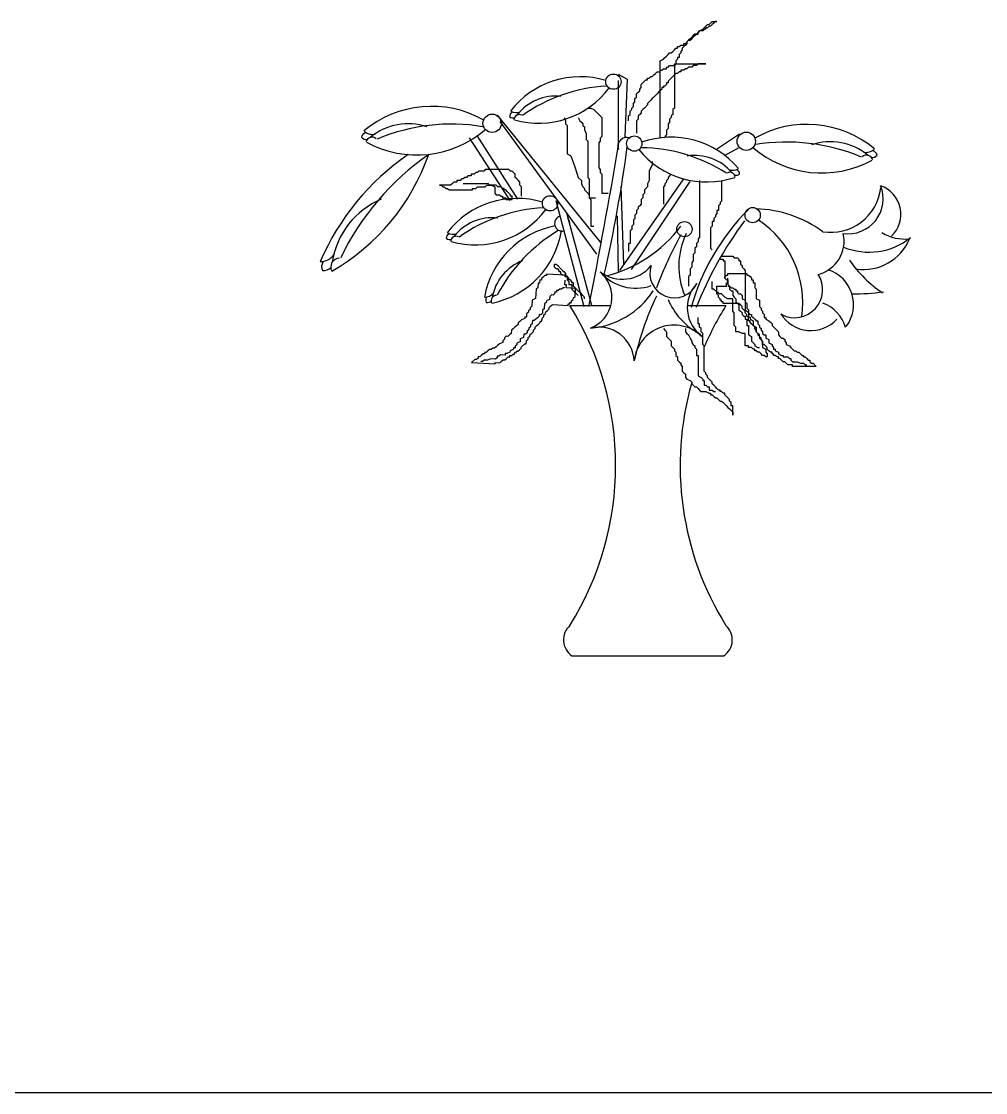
# Model space of a CAD drawing. Header units: millimetres. Extents: x 22565 to 38821, y 15578 to 26720.
# Drawn here: x 35460 to 36164, y 23124 to 23905 of the extents above; entities that cross this region are included whole.
import ezdxf

# ---------------------------------------------------------------- set-up
doc = ezdxf.new("R2010")
doc.units = ezdxf.units.MM
doc.layers.add('www.cad-blocks.net', color=7, linetype='Continuous')

# ---------------------------------------------------------------- blocks, each defined once
blk = doc.blocks.new('A$C42067507')
for p, q in [((283.77, 460.46), (284.92, 461.61)), ((284.92, 461.61), (286.07, 462.76)), ((286.07, 462.76), (289.52, 462.76)), ((287.22, 461.61), (286.07, 460.46)), ((288.37, 462.76), (287.22, 461.61)), ((289.52, 462.76), (288.37, 462.76)), ((273.42, 453.56), (272.27, 452.42)), ((274.57, 453.56), (273.42, 453.56)), ((273.42, 452.42), (274.57, 453.56)), ((275.72, 454.71), (274.57, 453.56)), ((274.57, 453.56), (275.72, 453.56)), ((276.87, 455.86), (275.72, 454.71)), ((275.72, 454.71), (276.87, 455.86)), ((275.72, 453.56), (275.72, 454.71)), ((276.87, 455.86), (279.17, 457.01)), ((279.17, 455.86), (276.87, 455.86)), ((279.17, 457.01), (280.32, 458.16)), ((280.32, 457.01), (279.17, 455.86)), ((280.32, 458.16), (281.47, 459.31)), ((281.47, 457.01), (280.32, 457.01)), ((281.47, 459.31), (282.62, 460.46)), ((281.47, 458.16), (281.47, 457.01)), ((282.62, 458.16), (281.47, 458.16)), ((282.62, 460.46), (283.77, 460.46)), ((283.77, 459.31), (282.62, 458.16)), ((284.92, 459.31), (283.77, 459.31)), ((286.07, 460.46), (284.92, 459.31)), ((261.92, 444.37), (263.07, 445.52)), ((263.07, 445.52), (265.37, 445.52)), ((265.37, 446.67), (266.52, 446.67)), ((265.37, 445.52), (265.37, 446.67)), ((266.52, 445.52), (265.37, 444.37)), ((266.52, 446.67), (268.82, 448.97)), ((267.67, 446.67), (266.52, 445.52)), ((268.82, 448.97), (267.67, 447.82)), ((267.67, 447.82), (267.67, 446.67)), ((269.97, 450.12), (268.82, 448.97)), ((268.82, 448.97), (269.97, 448.97)), ((271.12, 451.27), (269.97, 450.12)), ((269.97, 448.97), (271.12, 450.12)), ((272.27, 452.42), (271.12, 451.27)), ((271.12, 450.12), (272.27, 451.27)), ((272.27, 451.27), (273.42, 452.42)), ((252.72, 437.48), (253.87, 438.63)), ((253.87, 438.63), (255.02, 439.77)), ((255.02, 439.77), (256.17, 439.77)), ((256.17, 439.77), (257.32, 440.92)), ((257.32, 440.92), (258.47, 442.07)), ((258.47, 442.07), (259.62, 443.22)), ((259.62, 443.22), (260.77, 443.22)), ((260.77, 444.37), (261.92, 444.37)), ((260.77, 443.22), (260.77, 444.37)), ((263.07, 439.77), (261.92, 438.63)), ((261.92, 438.63), (261.92, 436.33)), ((264.22, 442.07), (263.07, 440.92)), ((263.07, 440.92), (263.07, 439.77)), ((265.37, 444.37), (264.22, 443.22)), ((264.22, 443.22), (264.22, 442.07)), ((248.12, 434.03), (250.42, 435.18)), ((248.12, 377.72), (248.12, 434.03)), ((250.42, 435.18), (251.57, 436.33)), ((251.57, 436.33), (252.72, 437.48)), ((253.87, 429.43), (255.02, 430.58)), ((255.02, 430.58), (258.47, 430.58)), ((259.62, 431.73), (258.47, 430.58)), ((258.47, 431.73), (281.47, 431.73)), ((258.47, 430.58), (258.47, 431.73)), ((258.47, 430.58), (258.47, 399.56)), ((260.77, 435.18), (259.62, 434.03)), ((259.62, 434.03), (259.62, 431.73)), ((260.77, 436.33), (260.77, 435.18)), ((261.92, 436.33), (260.77, 436.33)), ((272.27, 430.58), (271.12, 429.43)), ((274.57, 430.58), (272.27, 430.58)), ((275.72, 431.73), (274.57, 430.58)), ((281.47, 431.73), (275.72, 431.73)), ((217.58, 424.25), (224.1, 420.52)), ((240.07, 421.39), (241.22, 422.54)), ((241.22, 422.54), (242.37, 422.54)), ((242.37, 422.54), (243.52, 423.69)), ((243.52, 423.69), (244.67, 424.84)), ((244.67, 424.84), (245.82, 425.99)), ((245.82, 425.99), (248.12, 425.99)), ((248.12, 427.13), (249.27, 427.13)), ((248.12, 425.99), (248.12, 427.13)), ((249.27, 427.13), (250.42, 428.28)), ((250.42, 428.28), (252.72, 428.28)), ((252.72, 429.43), (253.87, 429.43)), ((252.72, 428.28), (252.72, 429.43)), ((257.32, 422.54), (256.17, 421.39)), ((258.47, 423.69), (257.32, 422.54)), ((259.62, 424.84), (258.47, 423.69)), ((260.77, 424.84), (259.62, 424.84)), ((261.92, 425.99), (260.77, 424.84)), ((263.07, 425.99), (261.92, 425.99)), ((263.07, 427.13), (263.07, 425.99)), ((265.37, 427.13), (263.07, 427.13)), ((266.52, 428.28), (265.37, 427.13)), ((267.67, 428.28), (266.52, 428.28)), ((268.82, 429.43), (267.67, 428.28)), ((271.12, 429.43), (268.82, 429.43)), ((217.58, 419.59), (217.58, 370.29)), ((224.1, 420.52), (222.23, 378.66)), ((233.17, 413.34), (234.32, 414.49)), ((234.32, 416.79), (235.47, 417.94)), ((234.32, 414.49), (234.32, 416.79)), ((235.47, 417.94), (236.62, 419.09)), ((236.62, 419.09), (237.77, 420.24)), ((237.77, 420.24), (238.92, 420.24)), ((238.92, 421.39), (240.07, 421.39)), ((238.92, 420.24), (238.92, 421.39)), ((249.27, 414.49), (249.27, 413.34)), ((250.42, 414.49), (249.27, 414.49)), ((250.42, 415.64), (250.42, 414.49)), ((251.57, 415.64), (250.42, 415.64)), ((252.72, 416.79), (251.57, 415.64)), ((252.72, 417.94), (252.72, 416.79)), ((253.87, 417.94), (252.72, 417.94)), ((256.17, 421.39), (253.87, 419.09)), ((253.87, 419.09), (253.87, 417.94)), ((229.72, 406.45), (230.87, 407.6)), ((229.72, 404.15), (229.72, 406.45)), ((230.87, 409.9), (232.02, 411.05)), ((230.87, 407.6), (230.87, 409.9)), ((232.02, 411.05), (233.17, 412.2)), ((233.17, 412.2), (233.17, 413.34)), ((242.37, 406.45), (241.22, 405.3)), ((243.52, 407.6), (242.37, 406.45)), ((245.82, 409.9), (243.52, 407.6)), ((246.97, 411.05), (245.82, 409.9)), ((248.12, 412.2), (246.97, 411.05)), ((249.27, 413.34), (248.12, 412.2)), ((195.22, 399.56), (197.52, 399.56)), ((197.52, 399.56), (199.82, 398.41)), ((227.42, 399.56), (228.57, 400.7)), ((227.42, 398.41), (227.42, 399.56)), ((228.57, 403), (229.72, 404.15)), ((228.57, 400.7), (228.57, 403)), ((236.62, 399.56), (235.47, 398.41)), ((238.92, 401.85), (236.62, 399.56)), ((240.07, 404.15), (238.92, 403)), ((238.92, 403), (238.92, 401.85)), ((241.22, 405.3), (240.07, 404.15)), ((258.47, 399.56), (257.32, 398.41)), ((129.13, 394.48), (204.54, 301.44)), ((177.97, 392.66), (179.12, 390.36)), ((188.32, 392.66), (189.47, 390.36)), ((199.82, 398.41), (200.97, 397.26)), ((200.97, 397.26), (202.12, 396.11)), ((202.12, 396.11), (203.27, 394.96)), ((203.27, 394.96), (204.42, 393.81)), ((204.42, 393.81), (205.57, 392.66)), ((205.57, 392.66), (205.57, 378.87)), ((225.12, 393.81), (226.27, 394.96)), ((225.12, 390.36), (225.12, 393.81)), ((226.27, 397.26), (227.42, 398.41)), ((226.27, 394.96), (226.27, 397.26)), ((232.02, 391.51), (230.87, 390.36)), ((233.17, 394.96), (232.02, 393.81)), ((232.02, 393.81), (232.02, 391.51)), ((234.32, 396.11), (233.17, 394.96)), ((235.47, 398.41), (234.32, 397.26)), ((234.32, 397.26), (234.32, 396.11)), ((256.17, 392.66), (255.02, 391.51)), ((255.02, 391.51), (255.02, 389.21)), ((257.32, 394.96), (256.17, 393.81)), ((256.17, 393.81), (256.17, 392.66)), ((257.32, 398.41), (257.32, 394.96)), ((131, 389.82), (201.75, 293.07)), ((179.12, 390.36), (179.12, 388.06)), ((179.12, 388.06), (180.27, 386.91)), ((180.27, 386.91), (180.27, 366.23)), ((189.47, 390.36), (190.62, 389.21)), ((190.62, 389.21), (191.77, 388.06)), ((191.77, 388.06), (191.77, 386.91)), ((191.77, 386.91), (192.92, 385.77)), ((192.92, 385.77), (192.92, 383.47)), ((192.92, 383.47), (194.07, 381.17)), ((230.87, 390.36), (230.87, 381.17)), ((253.87, 384.62), (252.72, 383.47)), ((252.72, 383.47), (252.72, 380.02)), ((255.02, 389.21), (253.87, 388.06)), ((253.87, 388.06), (253.87, 384.62)), ((108.65, 377.73), (138.44, 332.14)), ((114.24, 379.59), (144.03, 333.07)), ((194.07, 381.17), (194.07, 376.57)), ((194.07, 376.57), (195.22, 375.42)), ((195.22, 375.42), (195.22, 348.99)), ((204.42, 375.42), (203.27, 374.27)), ((205.57, 378.87), (204.42, 377.72)), ((204.42, 377.72), (204.42, 375.42)), ((252.72, 380.02), (251.57, 378.87)), ((251.57, 378.87), (252.72, 378.87)), ((306.02, 380.52), (289.26, 369.36)), ((203.27, 374.27), (203.27, 355.89)), ((305.09, 370.29), (294.85, 364.71)), ((180.27, 366.23), (182.57, 365.08)), ((182.57, 365.08), (183.72, 362.78)), ((183.72, 362.78), (186.02, 355.89)), ((242.37, 360.48), (242.37, 358.19)), ((113.57, 352.44), (112.42, 351.29)), ((114.72, 352.44), (113.57, 352.44)), ((115.87, 353.59), (114.72, 352.44)), ((119.32, 353.59), (115.87, 353.59)), ((120.47, 354.74), (119.32, 353.59)), ((137.72, 354.74), (120.47, 354.74)), ((138.87, 353.59), (137.72, 354.74)), ((140.02, 353.59), (138.87, 353.59)), ((141.17, 352.44), (140.02, 353.59)), ((142.32, 351.29), (141.17, 352.44)), ((186.02, 355.89), (188.32, 348.99)), ((203.27, 355.89), (204.42, 354.74)), ((204.42, 354.74), (204.42, 352.44)), ((204.42, 352.44), (205.57, 351.29)), ((242.37, 358.19), (240.07, 353.59)), ((240.07, 353.59), (240.07, 346.7)), ((96.32, 344.4), (95.17, 343.25)), ((97.47, 345.55), (96.32, 344.4)), ((99.77, 345.55), (97.47, 345.55)), ((99.77, 346.7), (99.77, 345.55)), ((102.07, 346.7), (99.77, 346.7)), ((103.22, 347.84), (102.07, 346.7)), ((104.37, 347.84), (103.22, 347.84)), ((105.52, 348.99), (104.37, 347.84)), ((122.77, 344.4), (104.37, 344.4)), ((106.67, 348.99), (105.52, 348.99)), ((107.82, 350.14), (106.67, 348.99)), ((110.12, 350.14), (107.82, 350.14)), ((110.12, 351.29), (110.12, 350.14)), ((112.42, 351.29), (110.12, 351.29)), ((123.92, 343.25), (122.77, 344.4)), ((142.32, 348.99), (142.32, 351.29)), ((143.47, 347.84), (142.32, 348.99)), ((144.62, 346.7), (143.47, 347.84)), ((145.77, 345.55), (144.62, 346.7)), ((145.77, 343.25), (145.77, 345.55)), ((188.32, 348.99), (190.62, 346.7)), ((190.62, 346.7), (190.62, 344.4)), ((190.62, 344.4), (191.77, 342.1)), ((195.22, 348.99), (196.37, 347.84)), ((196.37, 347.84), (196.37, 334.05)), ((205.57, 351.29), (205.57, 337.5)), ((265.06, 347.96), (218.51, 280.98)), ((269.71, 346.1), (226.89, 281.91)), ((240.07, 346.7), (238.92, 344.4)), ((238.92, 344.4), (238.92, 342.1)), ((252.72, 345.55), (251.57, 344.4)), ((251.57, 344.4), (251.57, 343.25)), ((253.87, 347.84), (252.72, 346.7)), ((252.72, 346.7), (252.72, 345.55)), ((255.02, 350.14), (253.87, 348.99)), ((253.87, 348.99), (253.87, 347.84)), ((256.17, 351.29), (255.02, 350.14)), ((276.87, 346.7), (276.87, 305.33)), ((292.97, 346.7), (292.97, 331.76)), ((87.12, 343.25), (88.27, 343.25)), ((95.17, 343.25), (87.12, 343.25)), ((88.27, 343.25), (89.42, 342.1)), ((89.42, 342.1), (90.57, 342.1)), ((90.57, 342.1), (91.72, 340.95)), ((91.72, 340.95), (92.87, 340.95)), ((92.87, 340.95), (94.02, 339.8)), ((94.02, 339.8), (111.27, 339.8)), ((111.27, 340.95), (113.57, 340.95)), ((111.27, 339.8), (111.27, 340.95)), ((113.57, 340.95), (114.72, 342.1)), ((114.72, 342.1), (120.47, 342.1)), ((120.47, 342.1), (121.62, 343.25)), ((121.62, 343.25), (125.07, 343.25)), ((128.52, 343.25), (123.92, 343.25)), ((125.07, 343.25), (127.37, 342.1)), ((127.37, 342.1), (127.37, 337.5)), ((127.37, 337.5), (128.52, 336.35)), ((129.67, 342.1), (128.52, 343.25)), ((128.52, 336.35), (130.82, 336.35)), ((131.97, 342.1), (129.67, 342.1)), ((130.82, 336.35), (131.97, 335.2)), ((133.12, 340.95), (131.97, 342.1)), ((134.27, 340.95), (133.12, 340.95)), ((134.27, 339.8), (134.27, 340.95)), ((135.42, 339.8), (134.27, 339.8)), ((136.57, 338.65), (135.42, 339.8)), ((137.72, 337.5), (136.57, 338.65)), ((138.87, 336.35), (137.72, 337.5)), ((138.87, 335.2), (138.87, 336.35)), ((146.92, 342.1), (145.77, 343.25)), ((146.92, 335.2), (146.92, 342.1)), ((191.77, 342.1), (192.92, 340.95)), ((192.92, 340.95), (192.92, 339.8)), ((192.92, 339.8), (194.07, 338.65)), ((194.07, 338.65), (195.22, 337.5)), ((195.22, 337.5), (196.37, 336.35)), ((196.37, 336.35), (196.37, 334.05)), ((205.57, 337.5), (210.17, 337.5)), ((219.44, 342.38), (221.3, 285.63)), ((236.62, 337.5), (235.47, 336.35)), ((235.47, 336.35), (235.47, 334.05)), ((237.77, 340.95), (236.62, 339.8)), ((236.62, 339.8), (236.62, 337.5)), ((238.92, 342.1), (237.77, 340.95)), ((251.57, 343.25), (250.42, 342.1)), ((250.42, 342.1), (250.42, 329.46)), ((131.97, 335.2), (133.12, 335.2)), ((133.12, 335.2), (133.12, 334.05)), ((133.12, 334.05), (135.42, 334.05)), ((135.42, 334.05), (135.42, 332.91)), ((135.42, 332.91), (140.02, 332.91)), ((140.02, 335.2), (138.87, 335.2)), ((140.02, 332.91), (140.02, 335.2)), ((171.96, 332.14), (192.44, 254.93)), ((196.37, 334.05), (200.97, 334.05)), ((196.37, 334.05), (197.52, 332.91)), ((197.52, 332.91), (197.52, 313.37)), ((233.17, 328.31), (232.02, 327.16)), ((234.32, 329.46), (233.17, 328.31)), ((235.47, 334.05), (234.32, 332.91)), ((234.32, 332.91), (234.32, 329.46)), ((291.82, 329.46), (290.67, 328.31)), ((290.67, 328.31), (290.67, 324.86)), ((292.97, 331.76), (291.82, 330.61)), ((291.82, 330.61), (291.82, 329.46)), ((179.73, 323.19), (198.03, 255.86)), ((216.65, 320.98), (217.58, 280.05)), ((230.87, 322.56), (229.72, 321.41)), ((229.72, 321.41), (229.72, 319.12)), ((232.02, 326.01), (230.87, 324.86)), ((230.87, 324.86), (230.87, 322.56)), ((232.02, 327.16), (232.02, 326.01)), ((289.52, 322.56), (288.37, 321.41)), ((288.37, 321.41), (288.37, 320.27)), ((289.52, 324.86), (289.52, 322.56)), ((290.67, 324.86), (289.52, 324.86)), ((197.52, 313.37), (199.82, 313.37)), ((228.57, 314.52), (227.42, 313.37)), ((227.42, 313.37), (227.42, 311.07)), ((229.72, 319.12), (228.57, 317.97)), ((228.57, 317.97), (228.57, 314.52)), ((286.07, 313.37), (284.92, 312.22)), ((286.07, 316.82), (286.07, 313.37)), ((287.22, 316.82), (286.07, 316.82)), ((288.37, 320.27), (287.22, 319.12)), ((287.22, 319.12), (287.22, 316.82)), ((227.42, 311.07), (226.27, 309.92)), ((226.27, 309.92), (226.27, 300.73)), ((276.87, 305.33), (275.72, 304.18)), ((284.92, 312.22), (284.92, 297.28)), ((225.12, 300.73), (225.12, 294.98)), ((226.27, 300.73), (225.12, 300.73)), ((274.57, 298.43), (273.42, 297.28)), ((273.42, 297.28), (273.42, 293.84)), ((275.72, 301.88), (274.57, 300.73)), ((274.57, 300.73), (274.57, 298.43)), ((275.72, 304.18), (275.72, 301.88)), ((284.92, 297.28), (286.07, 296.13)), ((273.42, 293.84), (272.27, 292.69)), ((272.27, 292.69), (272.27, 288.09)), ((291.82, 289.24), (294.12, 289.24)), ((292.97, 291.54), (301.02, 291.54)), ((294.12, 289.24), (294.12, 288.09)), ((301.02, 291.54), (302.17, 290.39)), ((302.17, 290.39), (304.47, 290.39)), ((304.47, 290.39), (305.62, 289.24)), ((305.62, 289.24), (305.62, 288.09)), ((171.07, 285.79), (172.22, 285.79)), ((171.07, 283.49), (171.07, 285.79)), ((172.22, 282.34), (171.07, 283.49)), ((172.22, 285.79), (173.37, 284.64)), ((173.37, 282.34), (172.22, 282.34)), ((173.37, 284.64), (175.67, 282.34)), ((174.52, 281.19), (173.37, 282.34)), ((175.67, 282.34), (176.82, 281.19)), ((271.12, 283.49), (269.97, 282.34)), ((269.97, 282.34), (269.97, 277.75)), ((272.27, 288.09), (271.12, 286.94)), ((271.12, 286.94), (271.12, 283.49)), ((294.12, 288.09), (295.27, 288.09)), ((295.27, 288.09), (295.27, 275.45)), ((305.62, 288.09), (306.77, 288.09)), ((306.77, 288.09), (306.77, 285.79)), ((306.77, 285.79), (307.92, 284.64)), ((307.92, 284.64), (307.92, 283.49)), ((307.92, 283.49), (309.07, 282.34)), ((309.07, 282.34), (310.22, 281.19)), ((160.29, 274.16), (160.15, 271.87)), ((161.44, 274.09), (160.29, 274.16)), ((161.51, 275.23), (161.44, 274.09)), ((162.73, 276.31), (161.51, 275.23)), ((163.95, 277.38), (162.73, 276.31)), ((165.1, 277.31), (163.95, 277.38)), ((165.17, 278.46), (165.1, 277.31)), ((178.95, 277.58), (165.17, 278.46)), ((174.52, 280.05), (174.52, 281.19)), ((175.67, 280.05), (174.52, 280.05)), ((175.67, 278.9), (175.67, 280.05)), ((176.82, 277.75), (175.67, 278.9)), ((176.82, 281.19), (177.97, 280.05)), ((179.12, 277.75), (176.82, 277.75)), ((177.97, 280.05), (179.12, 278.9)), ((178.51, 270.7), (178.73, 274.14)), ((178.87, 276.44), (178.95, 277.58)), ((180.02, 276.37), (178.87, 276.44)), ((179.12, 278.9), (179.12, 277.75)), ((179.12, 277.75), (180.27, 276.6)), ((180.27, 276.6), (179.12, 277.75)), ((181.1, 275.15), (180.02, 276.37)), ((180.27, 276.6), (180.27, 274.3)), ((181.42, 275.45), (180.27, 276.6)), ((180.27, 274.3), (181.42, 273.15)), ((181.02, 274), (181.1, 275.15)), ((181.42, 274.3), (181.42, 275.45)), ((182.57, 274.3), (181.42, 274.3)), ((183.72, 273.15), (182.57, 274.3)), ((269.97, 277.75), (268.82, 276.6)), ((268.82, 276.6), (268.82, 269.7)), ((295.27, 276.6), (296.42, 277.75)), ((295.27, 275.45), (295.27, 276.6)), ((295.27, 275.45), (296.42, 274.3)), ((296.42, 277.75), (297.57, 277.75)), ((296.42, 274.3), (297.57, 274.3)), ((297.57, 278.9), (311.37, 278.9)), ((297.57, 277.75), (297.57, 278.9)), ((297.57, 272), (297.57, 275.45)), ((297.57, 274.3), (297.57, 270.85)), ((310.22, 281.19), (310.22, 252.47)), ((311.37, 278.9), (311.37, 277.75)), ((311.37, 277.75), (312.52, 277.75)), ((312.52, 277.75), (313.67, 276.6)), ((313.67, 276.6), (314.82, 275.45)), ((314.82, 275.45), (314.82, 274.3)), ((314.82, 274.3), (315.97, 274.3)), ((315.97, 274.3), (315.97, 272)), ((157.56, 267.42), (157.13, 260.54)), ((158.78, 268.5), (157.56, 267.42)), ((159, 271.94), (158.78, 268.5)), ((160.15, 271.87), (159, 271.94)), ((172.48, 266.48), (172.41, 265.33)), ((173.63, 266.41), (172.48, 266.48)), ((174.85, 267.48), (173.63, 266.41)), ((176, 267.41), (174.85, 267.48)), ((177.22, 268.48), (176, 267.41)), ((178.37, 268.41), (177.22, 268.48)), ((179.66, 270.63), (178.51, 270.7)), ((179.51, 268.34), (179.66, 270.63)), ((186.4, 267.9), (179.51, 268.34)), ((181.42, 273.15), (181.42, 270.85)), ((181.42, 270.85), (183.72, 270.85)), ((183.72, 272), (183.72, 273.15)), ((184.87, 272), (183.72, 272)), ((183.72, 270.85), (183.72, 267.41)), ((183.72, 267.41), (184.87, 266.26)), ((184.87, 269.7), (184.87, 272)), ((186.02, 268.55), (184.87, 269.7)), ((184.87, 266.26), (186.02, 265.11)), ((187.17, 267.41), (186.02, 268.55)), ((186.04, 262.17), (186.4, 267.9)), ((188.32, 266.26), (187.17, 267.41)), ((189.47, 265.11), (188.32, 266.26)), ((286.07, 267.41), (286.07, 273.15)), ((287.22, 267.41), (286.07, 267.41)), ((288.37, 266.26), (287.22, 267.41)), ((289.52, 266.26), (288.37, 266.26)), ((289.52, 269.7), (296.42, 269.7)), ((289.52, 263.96), (289.52, 269.7)), ((289.52, 265.11), (289.52, 266.26)), ((296.42, 272), (297.57, 272)), ((296.42, 269.7), (296.42, 272)), ((297.57, 270.85), (298.72, 269.7)), ((297.57, 269.7), (298.72, 269.7)), ((298.72, 269.7), (299.87, 268.55)), ((298.72, 269.7), (298.72, 267.41)), ((298.72, 267.41), (299.87, 266.26)), ((299.87, 268.55), (301.02, 268.55)), ((299.87, 266.26), (301.02, 266.26)), ((301.02, 268.55), (302.17, 267.41)), ((301.02, 266.26), (301.02, 262.81)), ((302.17, 267.41), (303.32, 267.41)), ((303.32, 267.41), (303.32, 266.26)), ((303.32, 266.26), (304.47, 266.26)), ((304.47, 266.26), (304.47, 265.11)), ((315.97, 272), (317.12, 272)), ((317.12, 272), (317.12, 268.55)), ((317.12, 268.55), (318.27, 267.41)), ((318.27, 267.41), (318.27, 260.51)), ((154.76, 259.54), (154.47, 254.95)), ((157.13, 260.54), (154.76, 259.54)), ((165.09, 258.89), (165.02, 257.74)), ((167.46, 259.89), (165.09, 258.89)), ((167.6, 262.18), (167.46, 259.89)), ((168.82, 263.26), (167.6, 262.18)), ((169.97, 263.18), (168.82, 263.26)), ((171.19, 264.26), (169.97, 263.18)), ((171.26, 265.41), (171.19, 264.26)), ((172.41, 265.33), (171.26, 265.41)), ((183.45, 257.73), (183.52, 258.87)), ((183.52, 258.87), (184.74, 259.95)), ((184.74, 259.95), (184.82, 261.09)), ((184.82, 261.09), (186.04, 262.17)), ((186.02, 265.11), (188.32, 262.81)), ((190.62, 263.96), (189.47, 265.11)), ((191.77, 262.81), (190.62, 263.96)), ((192.92, 261.66), (191.77, 262.81)), ((192.92, 260.51), (192.92, 261.66)), ((290.67, 265.11), (289.52, 265.11)), ((290.67, 262.81), (289.52, 263.96)), ((290.67, 263.96), (290.67, 265.11)), ((292.97, 263.96), (290.67, 263.96)), ((290.67, 261.66), (290.67, 262.81)), ((291.82, 260.51), (290.67, 261.66)), ((291.82, 259.36), (291.82, 260.51)), ((292.97, 259.36), (291.82, 259.36)), ((294.12, 262.81), (292.97, 263.96)), ((292.97, 258.21), (292.97, 259.36)), ((294.12, 258.21), (292.97, 258.21)), ((295.27, 261.66), (294.12, 262.81)), ((294.12, 257.06), (294.12, 258.21)), ((297.57, 260.51), (295.27, 261.66)), ((301.02, 260.51), (297.57, 260.51)), ((301.02, 262.81), (302.17, 261.66)), ((301.02, 251.32), (301.02, 260.51)), ((302.17, 261.66), (303.32, 260.51)), ((303.32, 260.51), (303.32, 258.21)), ((303.32, 258.21), (304.47, 257.06)), ((304.47, 265.11), (305.62, 263.96)), ((305.62, 263.96), (306.77, 263.96)), ((306.77, 263.96), (307.92, 262.81)), ((307.92, 262.81), (307.92, 260.51)), ((307.92, 260.51), (310.22, 259.36)), ((310.22, 259.36), (310.22, 258.21)), ((310.22, 258.21), (311.37, 257.06)), ((318.27, 260.51), (320.57, 259.36)), ((320.57, 259.36), (320.57, 254.76)), ((151.88, 250.51), (150.66, 249.44)), ((151.96, 251.66), (151.88, 250.51)), ((153.18, 252.73), (151.96, 251.66)), ((153.25, 253.88), (153.18, 252.73)), ((154.47, 254.95), (153.25, 253.88)), ((162.36, 252.15), (162.21, 249.86)), ((163.58, 253.23), (162.36, 252.15)), ((163.8, 256.67), (163.58, 253.23)), ((165.02, 257.74), (163.8, 256.67)), ((164.51, 249.71), (164.58, 250.86)), ((164.58, 250.86), (165.8, 251.93)), ((165.8, 251.93), (167.02, 253.01)), ((167.02, 253.01), (167.09, 254.15)), ((167.09, 254.15), (168.31, 255.23)), ((168.31, 255.23), (169.53, 256.3)), ((169.53, 256.3), (181.01, 255.58)), ((181.01, 255.58), (181.08, 256.72)), ((181.08, 256.72), (182.23, 256.65)), ((182.23, 256.65), (182.3, 257.8)), ((182.25, 255.51), (212.09, 255.51)), ((182.3, 257.8), (183.45, 257.73)), ((267.93, 255.51), (296.05, 255.51)), ((305.62, 257.06), (294.12, 257.06)), ((302.17, 250.17), (301.02, 251.32)), ((302.17, 240.97), (302.17, 250.17)), ((304.47, 257.06), (305.62, 255.91)), ((306.77, 255.91), (305.62, 257.06)), ((305.62, 255.91), (305.62, 252.47)), ((305.62, 252.47), (306.77, 251.32)), ((307.92, 254.76), (306.77, 255.91)), ((306.77, 251.32), (307.92, 250.17)), ((307.92, 253.62), (307.92, 254.76)), ((309.07, 252.47), (307.92, 253.62)), ((307.92, 250.17), (307.92, 249.02)), ((310.22, 251.32), (309.07, 252.47)), ((310.22, 252.47), (311.37, 251.32)), ((310.22, 250.17), (310.22, 251.32)), ((311.37, 249.02), (310.22, 250.17)), ((311.37, 257.06), (311.37, 253.62)), ((311.37, 253.62), (312.52, 252.47)), ((311.37, 251.32), (312.52, 250.17)), ((312.52, 252.47), (312.52, 250.17)), ((312.52, 250.17), (313.67, 249.02)), ((312.52, 250.17), (312.52, 247.87)), ((320.57, 254.76), (321.72, 253.62)), ((321.72, 253.62), (321.72, 252.47)), ((321.72, 252.47), (322.87, 251.32)), ((322.87, 251.32), (322.87, 250.17)), ((322.87, 250.17), (324.02, 249.02)), ((144.49, 242.92), (144.42, 241.77)), ((145.71, 243.99), (144.49, 242.92)), ((146.93, 245.07), (145.71, 243.99)), ((149.3, 246.07), (146.93, 245.07)), ((149.37, 247.22), (149.3, 246.07)), ((150.52, 247.14), (149.37, 247.22)), ((150.66, 249.44), (150.52, 247.14)), ((154.82, 242.27), (153.6, 241.19)), ((154.96, 244.56), (154.82, 242.27)), ((156.11, 244.49), (154.96, 244.56)), ((157.33, 245.56), (156.11, 244.49)), ((158.55, 246.64), (157.33, 245.56)), ((159.77, 247.71), (158.55, 246.64)), ((159.41, 241.98), (160.63, 243.05)), ((159.84, 248.86), (159.77, 247.71)), ((160.99, 248.78), (159.84, 248.86)), ((160.63, 243.05), (160.7, 244.2)), ((160.7, 244.2), (161.85, 244.12)), ((162.21, 249.86), (160.99, 248.78)), ((161.85, 244.12), (161.99, 246.42)), ((161.99, 246.42), (163.21, 247.49)), ((163.21, 247.49), (163.29, 248.64)), ((163.29, 248.64), (164.51, 249.71)), ((275.72, 242.12), (275.72, 246.72)), ((307.92, 249.02), (309.07, 247.87)), ((309.07, 247.87), (310.22, 247.87)), ((310.22, 247.87), (310.22, 245.57)), ((310.22, 245.57), (311.37, 245.57)), ((311.37, 247.87), (311.37, 249.02)), ((312.52, 246.72), (311.37, 247.87)), ((311.37, 245.57), (311.37, 240.97)), ((312.52, 247.87), (313.67, 246.72)), ((312.52, 244.42), (312.52, 246.72)), ((313.67, 244.42), (312.52, 244.42)), ((313.67, 249.02), (314.82, 249.02)), ((313.67, 246.72), (313.67, 245.57)), ((313.67, 245.57), (315.97, 244.42)), ((313.67, 243.27), (313.67, 244.42)), ((314.82, 242.12), (313.67, 243.27)), ((314.82, 249.02), (314.82, 247.87)), ((314.82, 247.87), (315.97, 246.72)), ((315.97, 246.72), (317.12, 245.57)), ((315.97, 244.42), (315.97, 240.97)), ((317.12, 245.57), (318.27, 244.42)), ((318.27, 244.42), (319.42, 244.42)), ((319.42, 244.42), (319.42, 242.12)), ((324.02, 249.02), (324.02, 246.72)), ((324.02, 246.72), (325.16, 246.72)), ((325.16, 246.72), (325.16, 245.57)), ((325.16, 245.57), (327.46, 244.42)), ((327.46, 244.42), (328.61, 243.27)), ((328.61, 243.27), (329.76, 242.12)), ((139.39, 235.18), (138.17, 234.11)), ((139.54, 237.48), (139.39, 235.18)), ((140.76, 238.55), (139.54, 237.48)), ((141.98, 239.62), (140.76, 238.55)), ((144.42, 241.77), (141.98, 239.62)), ((148.57, 234.6), (148.43, 232.31)), ((149.72, 234.53), (148.57, 234.6)), ((150.94, 235.6), (149.72, 234.53)), ((151.01, 236.75), (150.94, 235.6)), ((152.23, 237.82), (151.01, 236.75)), ((152.31, 238.97), (152.23, 237.82)), ((153.53, 240.04), (152.31, 238.97)), ((153.16, 234.31), (154.38, 235.38)), ((153.6, 241.19), (153.53, 240.04)), ((154.38, 235.38), (155.6, 236.46)), ((155.6, 236.46), (155.68, 237.61)), ((155.68, 237.61), (156.9, 238.68)), ((156.9, 238.68), (156.97, 239.83)), ((156.97, 239.83), (158.19, 240.9)), ((158.19, 240.9), (159.41, 241.98)), ((250.42, 238.68), (251.57, 237.53)), ((251.57, 237.53), (252.72, 236.38)), ((252.72, 236.38), (252.72, 232.93)), ((266.52, 238.68), (266.52, 236.38)), ((266.52, 236.38), (267.67, 235.23)), ((267.67, 235.23), (268.82, 234.08)), ((276.87, 242.12), (275.72, 242.12)), ((276.87, 239.83), (276.87, 242.12)), ((278.02, 238.68), (276.87, 239.83)), ((278.02, 236.38), (278.02, 238.68)), ((279.17, 235.23), (278.02, 236.38)), ((279.17, 227.19), (279.17, 235.23)), ((303.32, 239.83), (302.17, 240.97)), ((303.32, 236.38), (303.32, 239.83)), ((305.62, 236.38), (303.32, 236.38)), ((307.92, 235.23), (305.62, 236.38)), ((310.22, 235.23), (307.92, 235.23)), ((310.22, 226.04), (310.22, 235.23)), ((311.37, 240.97), (312.52, 240.97)), ((312.52, 240.97), (312.52, 234.08)), ((315.97, 240.97), (314.82, 242.12)), ((317.12, 239.83), (315.97, 240.97)), ((315.97, 240.97), (318.27, 239.83)), ((317.12, 238.68), (317.12, 239.83)), ((318.27, 237.53), (317.12, 238.68)), ((318.27, 239.83), (318.27, 236.38)), ((318.27, 236.38), (318.27, 237.53)), ((319.42, 235.23), (318.27, 236.38)), ((318.27, 236.38), (319.42, 235.23)), ((319.42, 242.12), (320.57, 240.97)), ((320.57, 234.08), (319.42, 235.23)), ((319.42, 235.23), (319.42, 234.08)), ((320.57, 240.97), (320.57, 239.83)), ((320.57, 239.83), (321.72, 238.68)), ((321.72, 238.68), (321.72, 237.53)), ((321.72, 237.53), (322.87, 236.38)), ((322.87, 236.38), (322.87, 235.23)), ((322.87, 235.23), (324.02, 234.08)), ((329.76, 242.12), (329.76, 240.97)), ((329.76, 240.97), (332.06, 238.68)), ((332.06, 238.68), (333.21, 237.53)), ((333.21, 237.53), (334.36, 236.38)), ((334.36, 236.38), (334.36, 234.08)), ((130.85, 227.66), (129.63, 226.59)), ((133.22, 228.66), (130.85, 227.66)), ((133.29, 229.81), (133.22, 228.66)), ((134.51, 230.88), (133.29, 229.81)), ((134.58, 232.03), (134.51, 230.88)), ((135.8, 233.11), (134.58, 232.03)), ((136.95, 233.03), (135.8, 233.11)), ((138.17, 234.11), (136.95, 233.03)), ((143.47, 226.86), (142.25, 225.79)), ((143.55, 228.01), (143.47, 226.86)), ((145.91, 229.01), (143.55, 228.01)), ((146.06, 231.31), (145.91, 229.01)), ((148.43, 232.31), (146.06, 231.31)), ((146.84, 225.5), (149.28, 227.65)), ((149.28, 227.65), (150.43, 227.57)), ((150.43, 227.57), (150.58, 229.87)), ((150.58, 229.87), (151.8, 230.94)), ((151.8, 230.94), (151.87, 232.09)), ((151.87, 232.09), (153.09, 233.16)), ((153.09, 233.16), (153.16, 234.31)), ((252.72, 232.93), (253.87, 231.78)), ((253.87, 231.78), (256.17, 229.48)), ((256.17, 229.48), (256.17, 226.04)), ((268.82, 234.08), (269.97, 231.78)), ((269.97, 231.78), (271.12, 229.48)), ((271.12, 229.48), (271.12, 228.33)), ((271.12, 228.33), (272.27, 227.19)), ((272.27, 227.19), (273.42, 226.04)), ((280.32, 226.04), (279.17, 227.19)), ((312.52, 234.08), (314.82, 232.93)), ((314.82, 232.93), (314.82, 229.48)), ((314.82, 229.48), (315.97, 228.33)), ((315.97, 228.33), (317.12, 227.19)), ((317.12, 227.19), (317.12, 226.04)), ((319.42, 234.08), (320.57, 232.93)), ((320.57, 232.93), (320.57, 234.08)), ((321.72, 231.78), (320.57, 232.93)), ((320.57, 232.93), (320.57, 231.78)), ((320.57, 231.78), (322.87, 229.48)), ((321.72, 230.63), (321.72, 231.78)), ((322.87, 229.48), (321.72, 230.63)), ((322.87, 227.19), (322.87, 229.48)), ((322.87, 229.48), (322.87, 224.89)), ((324.02, 227.19), (322.87, 227.19)), ((324.02, 234.08), (325.16, 234.08)), ((326.31, 224.89), (324.02, 227.19)), ((325.16, 234.08), (325.16, 231.78)), ((325.16, 231.78), (327.46, 230.63)), ((327.46, 230.63), (327.46, 228.33)), ((327.46, 228.33), (329.76, 227.19)), ((329.76, 227.19), (329.76, 226.04)), ((334.36, 234.08), (335.51, 232.93)), ((335.51, 232.93), (336.66, 231.78)), ((336.66, 231.78), (337.81, 231.78)), ((337.81, 231.78), (338.96, 230.63)), ((338.96, 230.63), (338.96, 229.48)), ((338.96, 229.48), (340.11, 228.33)), ((340.11, 228.33), (340.11, 227.19)), ((340.11, 227.19), (342.41, 226.04)), ((117.64, 219.29), (116.42, 218.21)), ((118.86, 220.36), (117.64, 219.29)), ((120.01, 220.29), (118.86, 220.36)), ((120.08, 221.43), (120.01, 220.29)), ((121.23, 221.36), (120.08, 221.43)), ((122.45, 222.44), (121.23, 221.36)), ((123.67, 223.51), (122.45, 222.44)), ((124.82, 223.44), (123.67, 223.51)), ((126.04, 224.51), (124.82, 223.44)), ((127.19, 224.44), (126.04, 224.51)), ((128.41, 225.51), (127.19, 224.44)), ((129.63, 226.59), (128.41, 225.51)), ((131.49, 219.56), (130.27, 218.49)), ((134.93, 219.34), (131.49, 219.56)), ((135, 220.49), (134.93, 219.34)), ((136.15, 220.42), (135, 220.49)), ((138.52, 221.42), (136.15, 220.42)), ((138.3, 217.98), (138.37, 219.13)), ((138.37, 219.13), (139.52, 219.05)), ((138.59, 222.57), (138.52, 221.42)), ((140.96, 223.57), (138.59, 222.57)), ((139.52, 219.05), (140.74, 220.13)), ((140.74, 220.13), (141.89, 220.05)), ((141.03, 224.71), (140.96, 223.57)), ((142.18, 224.64), (141.03, 224.71)), ((141.89, 220.05), (141.96, 221.2)), ((141.96, 221.2), (143.11, 221.13)), ((142.25, 225.79), (142.18, 224.64)), ((143.11, 221.13), (143.18, 222.28)), ((143.18, 222.28), (144.33, 222.2)), ((144.33, 222.2), (145.55, 223.28)), ((145.55, 223.28), (146.77, 224.35)), ((146.77, 224.35), (146.84, 225.5)), ((256.17, 226.04), (257.32, 224.89)), ((257.32, 224.89), (258.47, 223.74)), ((258.47, 223.74), (258.47, 222.59)), ((258.47, 222.59), (259.62, 221.44)), ((259.62, 221.44), (259.62, 219.14)), ((259.62, 219.14), (260.77, 217.99)), ((273.42, 226.04), (273.42, 224.89)), ((273.42, 224.89), (274.57, 223.74)), ((274.57, 223.74), (274.57, 219.14)), ((274.57, 219.14), (275.72, 219.14)), ((275.72, 219.14), (275.72, 204.2)), ((280.32, 207.65), (280.32, 226.04)), ((312.52, 226.04), (310.22, 226.04)), ((312.52, 224.89), (312.52, 226.04)), ((314.82, 224.89), (312.52, 224.89)), ((315.97, 223.74), (314.82, 224.89)), ((317.12, 223.74), (315.97, 223.74)), ((317.12, 226.04), (319.42, 224.89)), ((317.12, 222.59), (317.12, 223.74)), ((318.27, 222.59), (317.12, 222.59)), ((319.42, 221.44), (318.27, 222.59)), ((319.42, 224.89), (320.57, 224.89)), ((320.57, 221.44), (319.42, 221.44)), ((321.72, 220.29), (320.57, 221.44)), ((322.87, 219.14), (321.72, 220.29)), ((322.87, 224.89), (325.16, 223.74)), ((324.02, 219.14), (322.87, 219.14)), ((325.16, 217.99), (324.02, 219.14)), ((325.16, 223.74), (325.16, 221.44)), ((325.16, 221.44), (326.31, 220.29)), ((326.31, 223.74), (326.31, 224.89)), ((327.46, 222.59), (326.31, 223.74)), ((326.31, 220.29), (326.31, 217.99)), ((328.61, 221.44), (327.46, 222.59)), ((329.76, 221.44), (328.61, 221.44)), ((329.76, 226.04), (330.91, 224.89)), ((329.76, 220.29), (329.76, 221.44)), ((330.91, 220.29), (329.76, 220.29)), ((330.91, 224.89), (330.91, 223.74)), ((330.91, 223.74), (332.06, 223.74)), ((330.91, 219.14), (330.91, 220.29)), ((332.06, 219.14), (330.91, 219.14)), ((332.06, 223.74), (332.06, 222.59)), ((332.06, 222.59), (334.36, 221.44)), ((333.21, 217.99), (332.06, 219.14)), ((334.36, 221.44), (334.36, 220.29)), ((334.36, 220.29), (336.66, 219.14)), ((336.66, 219.14), (337.81, 219.14)), ((337.81, 219.14), (337.81, 217.99)), ((342.41, 226.04), (343.56, 224.89)), ((343.56, 224.89), (344.71, 223.74)), ((344.71, 223.74), (345.86, 222.59)), ((345.86, 222.59), (347.01, 222.59)), ((347.01, 222.59), (348.16, 221.44)), ((348.16, 221.44), (349.31, 221.44)), ((349.31, 221.44), (350.46, 220.29)), ((350.46, 220.29), (351.61, 219.14)), ((351.61, 219.14), (352.76, 219.14)), ((352.76, 219.14), (352.76, 217.99)), ((112.84, 216.14), (110.4, 213.99)), ((110.4, 213.99), (127.61, 212.9)), ((113.98, 216.06), (112.84, 216.14)), ((115.2, 217.14), (113.98, 216.06)), ((115.28, 218.28), (115.2, 217.14)), ((116.42, 218.21), (115.28, 218.28)), ((118.5, 214.63), (117.35, 214.7)), ((119.72, 215.7), (118.5, 214.63)), ((122.02, 215.55), (119.72, 215.7)), ((124.39, 216.56), (122.02, 215.55)), ((127.83, 216.34), (124.39, 216.56)), ((127.61, 212.9), (127.68, 214.05)), ((127.68, 214.05), (131.13, 213.83)), ((129.05, 217.41), (127.83, 216.34)), ((129.12, 218.56), (129.05, 217.41)), ((130.27, 218.49), (129.12, 218.56)), ((131.13, 213.83), (132.35, 214.9)), ((132.35, 214.9), (133.57, 215.98)), ((133.57, 215.98), (134.71, 215.9)), ((134.71, 215.9), (135.93, 216.98)), ((135.93, 216.98), (137.15, 218.05)), ((137.15, 218.05), (138.3, 217.98)), ((260.77, 217.99), (260.77, 215.69)), ((260.77, 215.69), (261.92, 214.54)), ((261.92, 214.54), (263.07, 213.4)), ((263.07, 213.4), (263.07, 212.25)), ((263.07, 212.25), (264.22, 211.1)), ((264.22, 211.1), (264.22, 207.65)), ((326.31, 217.99), (325.16, 217.99)), ((334.36, 217.99), (333.21, 217.99)), ((334.36, 216.84), (334.36, 217.99)), ((335.51, 216.84), (334.36, 216.84)), ((336.66, 215.69), (335.51, 216.84)), ((337.81, 214.54), (336.66, 215.69)), ((337.81, 217.99), (341.26, 217.99)), ((338.96, 214.54), (337.81, 214.54)), ((340.11, 213.4), (338.96, 214.54)), ((341.26, 212.25), (340.11, 213.4)), ((341.26, 217.99), (342.41, 216.84)), ((344.71, 212.25), (341.26, 212.25)), ((342.41, 216.84), (343.56, 216.84)), ((343.56, 216.84), (343.56, 215.69)), ((343.56, 215.69), (344.71, 214.54)), ((344.71, 214.54), (348.16, 214.54)), ((344.71, 211.1), (344.71, 212.25)), ((361.96, 211.1), (344.71, 211.1)), ((348.16, 214.54), (350.46, 213.4)), ((350.46, 213.4), (352.76, 213.4)), ((352.76, 217.99), (353.91, 217.99)), ((352.76, 213.4), (353.91, 212.25)), ((353.91, 217.99), (355.06, 216.84)), ((353.91, 212.25), (355.06, 212.25)), ((355.06, 216.84), (356.21, 215.69)), ((356.21, 215.69), (357.36, 215.69)), ((357.36, 215.69), (357.36, 214.54)), ((357.36, 214.54), (358.51, 213.4)), ((358.51, 213.4), (359.66, 213.4)), ((359.66, 213.4), (361.96, 211.1)), ((264.22, 207.65), (265.37, 206.5)), ((265.37, 206.5), (266.52, 205.35)), ((266.52, 205.35), (266.52, 203.05)), ((275.72, 204.2), (278.02, 203.05)), ((281.47, 206.5), (280.32, 207.65)), ((281.47, 205.35), (281.47, 206.5)), ((282.62, 204.2), (281.47, 205.35)), ((282.62, 203.05), (282.62, 204.2)), ((266.52, 203.05), (267.67, 201.9)), ((267.67, 201.9), (269.97, 200.76)), ((269.97, 200.76), (271.12, 199.61)), ((271.12, 199.61), (271.12, 198.46)), ((271.12, 198.46), (273.42, 196.16)), ((273.42, 196.16), (274.57, 196.16)), ((274.57, 196.16), (275.72, 195.01)), ((278.02, 203.05), (279.17, 201.9)), ((279.17, 201.9), (279.17, 200.76)), ((279.17, 200.76), (280.32, 200.76)), ((280.32, 200.76), (280.32, 197.31)), ((280.32, 197.31), (281.47, 197.31)), ((281.47, 197.31), (282.62, 196.16)), ((283.77, 201.9), (282.62, 203.05)), ((282.62, 196.16), (283.77, 196.16)), ((284.92, 200.76), (283.77, 201.9)), ((283.77, 196.16), (283.77, 193.86)), ((286.07, 199.61), (284.92, 200.76)), ((286.07, 198.46), (286.07, 199.61)), ((287.22, 197.31), (286.07, 198.46)), ((288.37, 196.16), (287.22, 197.31)), ((289.52, 195.01), (288.37, 196.16)), ((275.72, 195.01), (276.87, 193.86)), ((276.87, 193.86), (278.02, 192.71)), ((278.02, 192.71), (281.47, 192.71)), ((281.47, 192.71), (283.77, 191.56)), ((283.77, 193.86), (286.07, 193.86)), ((283.77, 191.56), (284.92, 191.56)), ((284.92, 191.56), (284.92, 190.41)), ((284.92, 190.41), (286.07, 190.41)), ((286.07, 193.86), (287.22, 192.71)), ((286.07, 190.41), (287.22, 189.26)), ((287.22, 192.71), (288.37, 192.71)), ((287.22, 189.26), (288.37, 188.11)), ((288.37, 188.11), (289.52, 188.11)), ((290.67, 193.86), (289.52, 195.01)), ((289.52, 188.11), (290.67, 186.97)), ((291.82, 193.86), (290.67, 193.86)), ((291.82, 192.71), (291.82, 193.86)), ((292.97, 192.71), (291.82, 192.71)), ((294.12, 191.56), (292.97, 192.71)), ((295.27, 191.56), (294.12, 191.56)), ((295.27, 190.41), (295.27, 191.56)), ((296.42, 189.26), (295.27, 190.41)), ((297.57, 188.11), (296.42, 189.26)), ((298.72, 186.97), (297.57, 188.11)), ((290.67, 186.97), (291.82, 185.82)), ((291.82, 185.82), (292.97, 185.82)), ((292.97, 185.82), (294.12, 184.67)), ((294.12, 184.67), (295.27, 183.52)), ((295.27, 183.52), (296.42, 182.37)), ((296.42, 182.37), (297.57, 181.22)), ((297.57, 181.22), (298.72, 180.07)), ((298.72, 185.82), (298.72, 186.97)), ((299.87, 184.67), (298.72, 185.82)), ((298.72, 180.07), (299.87, 178.92)), ((299.87, 182.37), (299.87, 184.67)), ((301.02, 182.37), (299.87, 182.37)), ((301.02, 175.47), (301.02, 182.37)), ((299.87, 178.92), (301.02, 177.77)), ((301.02, 177.77), (301.02, 175.47)), ((183.72, 0), (294.57, 0))]:
    blk.add_line(p, q)
for centre, radius in [((213.95, 418.82), 5.58), ((125.52, 388.45), 6.7), ((229.22, 373.64), 5.58), ((310.97, 375.33), 6.7), ((167.74, 330.08), 5.58), ((315.6, 321.45), 5.58), ((265.85, 311.22), 5.58)]:
    blk.add_circle(centre, radius)
for centre, radius, start, end in [((189.72, 358.28), 64.12, 72.93874, 142.52574), ((159.4, 452.58), 64.12, 254.04726, 323.63426), ((215.51, 298.37), 117.41, 93.21074, 125.262), ((171.81, 372.67), 35.6, 83.66639, 142.34164), ((81.32, 323.88), 76.94, 60.36266, 129.94966), ((141.74, 393.22), 3.59, 118.88124, 178.80035), ((140.68, 396.5), 4.08, 231.71506, 289.4921), ((142.79, 403.62), 7.42, 240.15279, 294.87024), ((145.34, 390.91), 3.9, 61.12974, 178.44125), ((70.46, 442.25), 76.94, 241.47118, 311.05818), ((64.11, 345.42), 42.72, 71.09032, 129.76556), ((95.87, 246.98), 140.89, 80.63467, 112.68593), ((355.17, 310.76), 76.94, 50.05034, 119.63734), ((34.26, 377.35), 4.3, 106.30517, 166.22427), ((33.88, 381.46), 4.9, 219.13898, 276.91602), ((38.2, 389.24), 8.91, 227.57671, 282.29416), ((37.87, 373.7), 4.68, 48.55366, 165.86518), ((223.63, 371.68), 6.48, 68.9268, 201.03216), ((256.12, 314.23), 64.12, 40.02223, 109.60923), ((-4327.85, 1148.06), 4611.33, 348.83224, 350.30146), ((-800.23, 507.7), 1033.38, 347.16737, 352.41035), ((282.21, 409.79), 64.12, 218.91371, 288.50071), ((233.02, 253.24), 117.41, 57.28596, 89.33723), ((366.03, 429.13), 76.94, 228.94182, 298.52882), ((340.61, 233.86), 140.89, 67.31407, 99.36533), ((372.38, 332.3), 42.72, 50.23444, 108.90968), ((398.29, 376.12), 8.91, 257.70584, 312.42329), ((402.23, 364.23), 4.3, 13.77573, 73.69483), ((167.56, 215.17), 182.53, 124.51556, 156.63318), ((-70.61, 418.08), 158.66, 299.86665, 340.76272), ((191.28, 205.4), 195.68, 124.94552, 154.29911), ((273.37, 329.41), 35.6, 40.20633, 98.88157), ((398.61, 360.58), 4.68, 14.13482, 131.44634), ((402.61, 368.34), 4.9, 263.08398, 320.86102), ((299, 348.81), 3.9, 4.10672, 121.41823), ((300.99, 361.61), 7.42, 247.67773, 302.39518), ((302.5, 351.28), 3.59, 3.74762, 63.66672), ((303.41, 354.6), 4.08, 253.05587, 310.83291), ((372.65, 345.53), 36.64, 260.67257, 353.46406), ((385.12, 333.45), 25.69, 262.41643, 21.6651), ((401.67, 322.07), 22.11, 313.88277, 70.62808), ((67.5, 278.32), 59.33, 112.7035, 171.37874), ((143.51, 269.54), 64.12, 72.93874, 142.52574), ((113.2, 363.85), 64.12, 254.04726, 323.63426), ((169.3, 209.64), 117.41, 93.21074, 125.262), ((176.66, 315.36), 5.58, 107.30595, 282.40541), ((428.75, 209.6), 164.22, 135.04438, 164.31434), ((315.63, 239.68), 86.41, 53.75915, 88.41236), ((125.6, 283.94), 35.6, 83.66639, 142.34164), ((183.07, 250.47), 64.12, 100.39627, 169.98327), ((176.66, 315.36), 5.58, 349.09262, 41.31876), ((184.94, 372.13), 97.88, 283.32969, 323.12388), ((526.32, 154.62), 270.85, 143.09542, 158.47449), ((280.55, 257.85), 71.63, 351.54806, 56.77822), ((95.53, 304.49), 3.59, 118.88124, 178.80035), ((96.58, 314.88), 7.42, 240.15279, 294.87024), ((99.13, 302.18), 3.9, 61.12974, 178.44125), ((112.69, 320.17), 64.12, 281.50479, 351.0918), ((233.58, 209.2), 117.41, 120.66828, 152.71954), ((510.63, 169.86), 282.96, 150.96396, 159.59997), ((316.35, 284.21), 54.67, 154.2432, 203.09971), ((357.39, 302.46), 24.95, 284.0017, 12.76932), ((400.58, 342.8), 48.36, 247.37847, 308.77288), ((426.33, 335.04), 31.01, 238.11872, 276.85744), ((94.47, 307.77), 4.08, 231.71506, 289.4921), ((396.38, 318.55), 36.75, 261.7016, 337.24649), ((0.17, 299.94), 12.37, 269.1899, 323.90735), ((14.17, 283.49), 6.5, 90.16685, 207.47836), ((7.06, 283.95), 5.98, 147.91835, 207.83746), ((2.86, 287.87), 6.81, 260.75217, 318.52921), ((160.54, 254.98), 35.6, 111.12393, 169.79917), ((220.56, 301.6), 26.92, 233.00352, 321.23627), ((258.55, 279.05), 17.93, 161.45432, 335.43126), ((362.69, 256.19), 26.56, 323.11862, 72.05958), ((460.84, 340.39), 90.85, 214.74896, 236.30233), ((188.67, 261.66), 24.21, 291.10476, 49.60654), ((230.31, 302.26), 34.13, 220.49513, 289.21748), ((346.14, 267.18), 20.53, 243.06962, 32.63622), ((192.35, 299.67), 60.81, 274.75357, 326.5648), ((293.73, 253.93), 25.85, 136.9056, 234.52362), ((120.52, 269.06), 7.42, 267.61033, 322.32777), ((124.38, 259.36), 3.59, 146.33878, 206.25789), ((121.93, 261.78), 4.08, 259.1726, 316.94963), ((128.64, 258.97), 3.9, 88.58727, 205.89879), ((444.41, 167.33), 220.49, 154.48769, 167.49354), ((300.24, 279.26), 50.15, 202.61331, 240.37158), ((389.74, 419.49), 155.39, 269.3775, 277.87575), ((-5.04, 138.83), 220.65, 328.07672, 31.92328), ((483.33, 138.83), 220.65, 148.07672, 156.93488), ((357.14, 231.77), 27.32, 16.40795, 69.50574), ((358.06, 263.02), 25.81, 211.66184, 317.53031), ((203.29, 213.87), 25.89, 2.67965, 103.17443), ((258.24, 212.01), 29.25, 45.52591, 173.98216), ((483.33, 138.83), 220.65, 164.10251, 211.92328), ((191.59, 11.65), 14.06, 131.64774, 235.983), ((286.71, 11.65), 14.06, 304.017, 48.35226)]:
    blk.add_arc(centre, radius, start, end)
blk = doc.blocks.new('format')
at = {"layer": 'www.cad-blocks.net', "color": 155, "true_color": 0x546d8e}
blk.add_line((23683.33, 23123.66), (38820.68, 23123.66), dxfattribs=at)

msp = doc.modelspace()

# ---------------------------------------------------------------- block references
msp.add_blockref('A$C42067507', (35678.27, 23442.25))
at = {"layer": 'www.cad-blocks.net'}
msp.add_blockref('format', (0, 0), dxfattribs=at)

doc.saveas('drawing.dxf')
